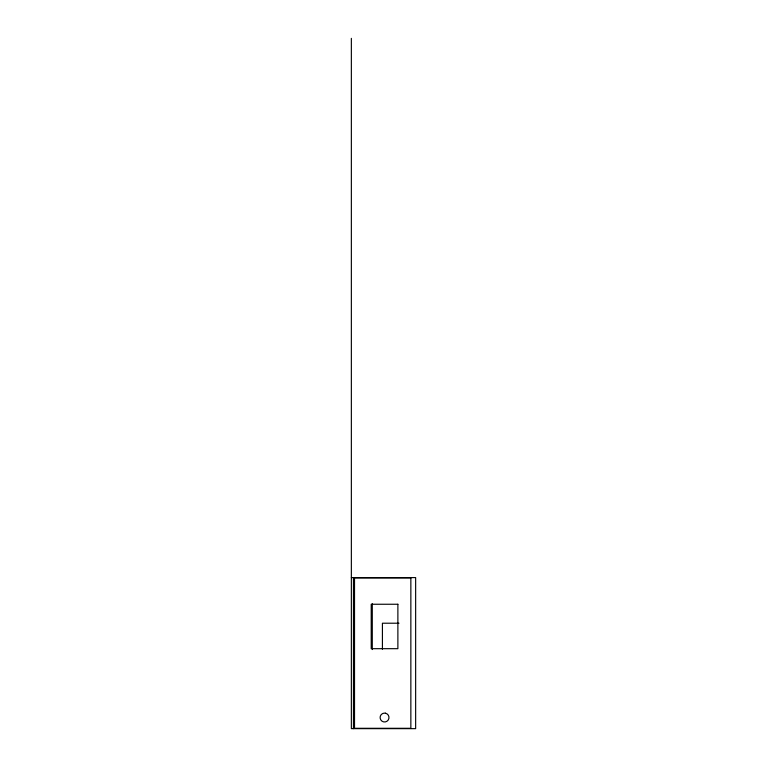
<?xml version="1.0" encoding="UTF-8"?>
<svg xmlns="http://www.w3.org/2000/svg" width="767" height="767" viewBox="0 0 767 767"><rect width="100%" height="100%" fill="white"/><g stroke="black" fill="none" stroke-linecap="round" stroke-linejoin="round"><path stroke-width="1.15" d="M351.353 577.589L415.647 577.589L415.647 728.65L351.353 728.65L351.353 38.35M399.003 623.216L382.417 623.216L382.417 649.285M372.283 603.696L372.283 649.553M353.453 577.589L353.453 728.65M410.853 577.944L354.517 577.944L354.517 728.295L410.853 728.295L410.853 577.944M397.881 604.252L371.218 604.252L371.218 648.681L397.881 648.681L397.881 604.252M385.418 713.185L384.257 713.109A4.439 4.439 0 0 0 380.653 719.676A4.439 4.439 0 0 0 388.131 720.165A4.439 4.439 0 0 0 385.418 713.185"/></g></svg>
